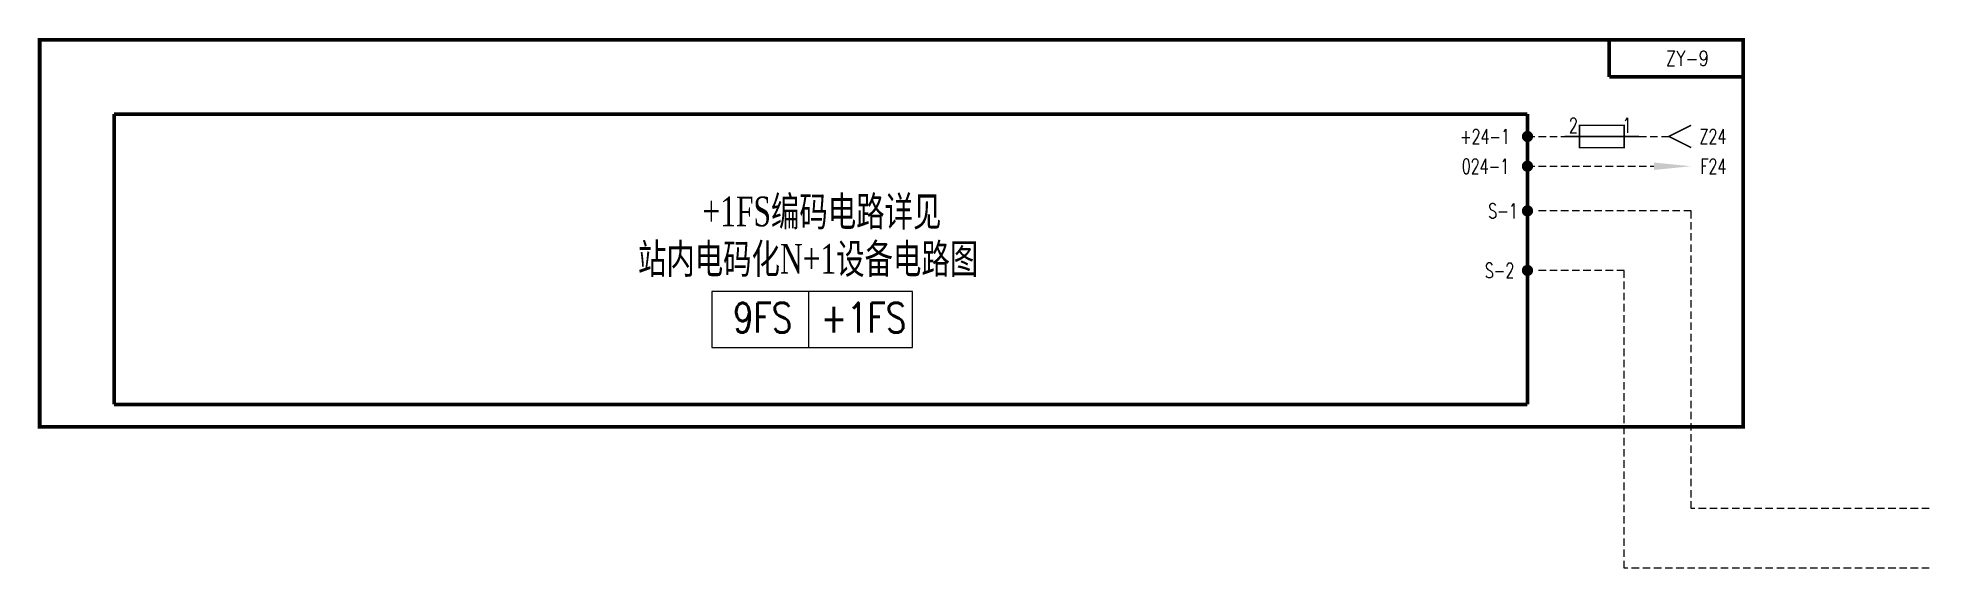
# Model space of a CAD drawing. Header units: millimetres. Extents: x -254 to 0, y -8 to 63.
import ezdxf
from ezdxf.enums import TextEntityAlignment as Align

# ---------------------------------------------------------------- set-up
doc = ezdxf.new("R2010")
doc.units = ezdxf.units.MM
doc.linetypes.add('DASHEDX2', pattern=[1.5, 1, -0.5])
doc.styles.add('CHINESE', font='TIMES.TTF', dxfattribs={"width": 0.7})
doc.styles.get("Standard").update_dxf_attribs({"font": 'txt.shx', "bigfont": 'hztxt.shx'})

msp = doc.modelspace()

# ---------------------------------------------------------------- linework, layer by layer
at = {"color": 7}
for p, q in [((-54, 40), (-54, 40)), ((-54, 32), (-54, 32)), ((-136.66, 29.16), (-163.66, 29.16)), ((-163.66, 29.16), (-163.66, 21.66)), ((-150.66, 29.16), (-150.66, 21.66)), ((-136.66, 21.66), (-136.66, 29.16)), ((-163.66, 21.66), (-136.66, 21.66))]:
    msp.add_line(p, q, dxfattribs=at)
at = {"color": 7, "linetype": 'DASHEDX2'}
for p, q in [((-32, 0), (-32, 40)), ((-41, -8), (-41, 32))]:
    msp.add_line(p, q, dxfattribs=at)
at = {"color": 7}
for points, const_width in [([(-254, 63), (-254, 11), (-25, 11), (-25, 63)], 0.5), ([(-44, 51.5), (-41, 51.5), (-41, 48.5), (-47, 48.5), (-47, 51.5)], 0.2)]:
    msp.add_lwpolyline(points, close=True, dxfattribs=dict(at, const_width=const_width))
for points, const_width in [([(-25, 63), (-25, 11), (-254, 11), (-254, 63), (-25, 63)], 0.2), ([(-25, 63), (-25, 58), (-43, 58)], 0.5), ([(-25, 63), (-43, 63), (-43, 58)], 0.5), ([(-32, 48.5), (-35, 50), (-32, 51.5)], 0.2), ([(-39, 50), (-49, 50)], 0.2)]:
    msp.add_lwpolyline(points, dxfattribs=dict(at, const_width=const_width))
at = {"color": 7, "linetype": 'DASHEDX2', "const_width": 0.5}
for points in [[(-244, 14), (-244, 53)], [(-244, 53), (-54, 53)], [(-54, 14), (-54, 53)], [(-244, 14), (-54, 14)]]:
    msp.add_lwpolyline(points, dxfattribs=at)
at = {"color": 7, "const_width": 0.75}
for points in [[(-54.38, 50, 1), (-53.62, 50, 1)], [(-54.38, 46, 1), (-53.62, 46, 1)], [(-53.62, 40, -1), (-54.38, 40, -1)], [(-53.62, 32, -1), (-54.38, 32, -1)]]:
    msp.add_lwpolyline(points, format="xyb", close=True, dxfattribs=at)
at = {"color": 7, "linetype": 'DASHEDX2'}
for points in [[(-54, 50), (-35, 50)], [(-54, 46), (-37, 46)], [(-32, 40), (-53, 40)], [(-41, 32), (-53, 32)], [(0, 0), (-32, 0)], [(0, -8), (-41, -8)]]:
    msp.add_lwpolyline(points, dxfattribs=at)
at = {"color": 7}
msp.add_solid([(-37, 46.5), (-37, 45.5), (-32, 46)], dxfattribs=at)

# ---------------------------------------------------------------- texts
at = {"color": 3, "width": 0.8}
msp.add_text('ZY-9', height=2, dxfattribs=at).set_placement((-32.5, 60.5), align=Align.MIDDLE)
at = {"color": 7, "width": 0.7}
for s, p in [('+24-1', (-63.07, 50)), ('024-1', (-62.83, 46)), ('S-1', (-59.27, 40)), ('S-2', (-59.73, 32))]:
    msp.add_text(s, height=2, dxfattribs=at).set_placement(p, align=Align.MIDDLE_LEFT)
msp.add_text('2', height=2, dxfattribs=at).set_placement((-48.43, 50.5))
for s, p in [('1', (-40.03, 50.5)), ('Z24', (-27.27, 49)), ('F24', (-27.27, 45))]:
    msp.add_text(s, height=2, dxfattribs=at).set_placement(p, align=Align.RIGHT)
at = {"color": 7, "style": 'CHINESE', "width": 0.7}
for s, p in [('+1FS编码电路详见', (-164.9, 37.93)), ('站内电码化N+1设备电路图', (-173.58, 31.57))]:
    msp.add_text(s, height=4, dxfattribs=at).set_placement(p)
at = {"color": 3, "width": 0.8}
msp.add_text('9FS', height=4, dxfattribs=at).set_placement((-156.82, 23.66), align=Align.CENTER)
at = {"color": 7, "width": 0.8}
msp.add_text('+1FS', height=4, dxfattribs=at).set_placement((-143.26, 23.66), align=Align.CENTER)

doc.saveas('drawing.dxf')
